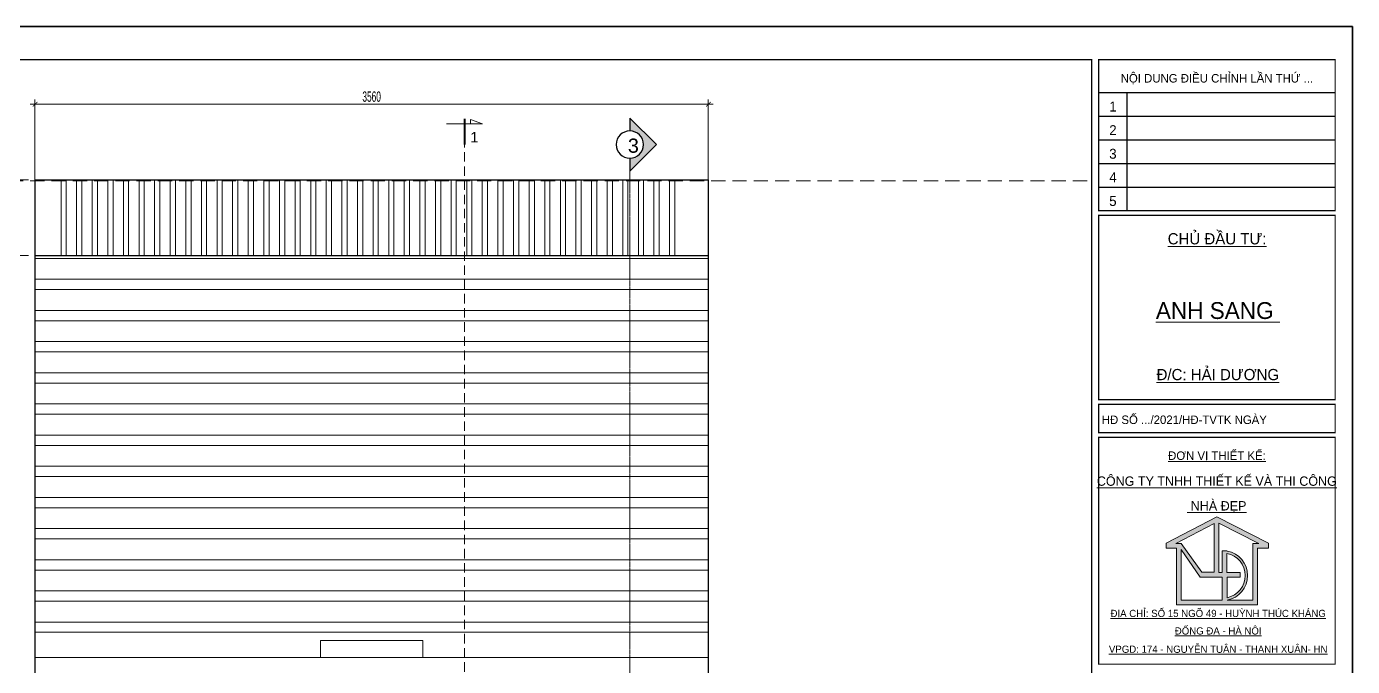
# Model space of a CAD drawing. Header units: millimetres. Extents: x 1336014 to 2939047, y -333549 to -60566.
# Drawn here: x 1480585 to 1487596, y -215503 to -212116 of the extents above; entities that cross this region are included whole.
import ezdxf
from ezdxf.enums import TextEntityAlignment as Align

# ---------------------------------------------------------------- set-up
doc = ezdxf.new("R2010")
doc.units = ezdxf.units.MM
doc.header["$MEASUREMENT"] = 0
for name, pattern in [('$1$HIDDEN', [0.375, 0.25, -0.125]), ('CENTER', [2, 1.25, -0.25, 0.25, -0.25]), ('DASHDOT', [1, 0.5, -0.25, 0, -0.25])]:
    doc.linetypes.add(name, pattern=pattern)
for name, color, linetype, lineweight in [('.A-net Thay', 33, 'Continuous', 20), ('.A-net Truc', 79, 'DASHDOT', 15), ('05.Text', 253, 'Continuous', 18), ('08.Dim', 156, 'Continuous', 15), ('09.Hatch', 250, 'Continuous', 5), ('11.Khung bo', 32, 'Continuous', 50), ('12.Khung', 36, 'Continuous', 25), ('AUDIT_I_160217234026-0', 7, 'Continuous', 5), ('axis', 144, 'CENTER', 0), ('b-hatch', 251, 'Continuous', 0), ('CA.cat 30', 30, 'Continuous', 35), ('CA.thay 145', 145, 'Continuous', 18), ('DIM', 252, 'Continuous', 20), ('thick', 31, 'Continuous', 25)]:
    doc.layers.add(name, color=color, linetype=linetype, lineweight=lineweight)
doc.layers.add('text', color=7, linetype='Continuous')
doc.layers.add('Tpl_Bound', color=1, linetype='Continuous', plot=False)
doc.styles.add('AVANT', font='')
doc.styles.add('cotcao', font='arial.ttf')
doc.styles.add('TT5_Text Dim', font='hoatbif.shx', dxfattribs={"width": 0.6})
doc.styles.add('VnAvantH', font='')
doc.styles.get('AVANT').set_extended_font_data('.VnAvant')
doc.styles.get('VnAvantH').set_extended_font_data('.VnAvantH')
doc.dimstyles.new('TT5_Dim 1-25', dxfattribs={"dimscale": 25, "dimtxt": 2.2, "dimasz": 1, "dimexe": 1, "dimexo": 0, "dimgap": 0.5, "dimtad": 1, "dimdec": 0, "dimzin": 0, "dimdsep": 46, "dimtxsty": 'TT5_Text Dim', "dimblk": 'ARCHTICK', "dimcen": 0, "dimdle": 1, "dimclrd": 256, "dimclre": 256, "dimclrt": 1, "dimadec": 0, "dimazin": 0, "dimtfac": 0.015, "dimtdec": 0, "dimtix": 1, "dimtmove": 2, "dimatfit": 3, "dimldrblk": 'DOT', "dimfxl": 1, "dimtolj": 1, "dimtzin": 0, "dimlwd": -1, "dimlwe": -1, "dimarcsym": 1})

# ---------------------------------------------------------------- blocks, each defined once
blk = doc.blocks.new('100')
at = {"layer": '09.Hatch'}
h = blk.add_hatch(color=3, dxfattribs=at)
h.paths.add_polyline_path([(1897639, -927180), (1897639, -927287), (1897855, -927287), (1897855, -928484), (1898824, -928484), (1899574, -928484), (1899574, -927287), (1899801, -927287), (1899801, -927179), (1898713, -926620)])
h.paths.add_polyline_path([(1898756, -926756), (1899596, -927187), (1899473, -927187), (1899473, -928384), (1898929, -928384, 0.834181), (1898929, -927344), (1898824, -927344), (1898824, -927797), (1898756, -927797)], flags=16)
h.paths.add_polyline_path([(1898656, -927796), (1898393, -927796), (1897956, -927186), (1897843, -927186), (1898656, -926763)], flags=16)
h.paths.add_polyline_path([(1898929, -928333), (1898929, -927898), (1899202, -927898), (1899202, -927797), (1898924, -927797), (1898924, -927395, -0.822042)], flags=16)
h.paths.add_polyline_path([(1898357, -927898), (1898824, -927898), (1898824, -928384), (1897956, -928384), (1897956, -927316)], flags=16)
at = {"layer": '05.Text'}
for p, q in [((1898713, -926620), (1897639, -927180)), ((1898656, -926763), (1897843, -927186)), ((1898656, -926763), (1897843, -927186)), ((1898656, -926763), (1897843, -927186)), ((1898656, -926763), (1898656, -927796)), ((1898656, -926763), (1898656, -927796)), ((1898656, -926763), (1898656, -927796)), ((1899801, -927179), (1898713, -926620)), ((1899801, -927179), (1898713, -926620)), ((1899801, -927179), (1898713, -926620)), ((1899596, -927187), (1898756, -926756)), ((1898756, -926756), (1898756, -927797)), ((1899596, -927187), (1898756, -926756)), ((1898756, -926756), (1898756, -927797)), ((1899596, -927187), (1898756, -926756)), ((1898756, -926756), (1898756, -927797)), ((1897639, -927180), (1897639, -927287)), ((1897639, -927287), (1897855, -927287)), ((1897843, -927186), (1897956, -927186)), ((1897855, -927287), (1897855, -928484)), ((1897956, -927186), (1897956, -927186)), ((1897956, -927186), (1898393, -927796)), ((1897956, -927316), (1897956, -928384)), ((1898357, -927898), (1897956, -927316)), ((1899473, -928384), (1899473, -927187)), ((1899473, -927187), (1899596, -927187)), ((1899473, -928384), (1899473, -927187)), ((1899473, -927187), (1899596, -927187)), ((1899473, -928384), (1899473, -927187)), ((1899473, -927187), (1899596, -927187)), ((1899574, -928484), (1899574, -927287)), ((1899574, -927287), (1899801, -927287)), ((1899801, -927287), (1899801, -927179)), ((1899801, -927287), (1899801, -927179)), ((1899801, -927287), (1899801, -927179)), ((1898824, -927797), (1898824, -927344)), ((1898824, -927797), (1898824, -927344)), ((1898824, -927344), (1898929, -927344)), ((1898924, -927395), (1898924, -927797)), ((1898824, -927898), (1898357, -927898)), ((1898393, -927796), (1898656, -927796)), ((1898756, -927797), (1898824, -927797)), ((1898824, -928384), (1898824, -927898)), ((1898924, -927797), (1899202, -927797)), ((1899202, -927898), (1898929, -927898)), ((1898929, -927898), (1898929, -928333)), ((1899202, -927797), (1899202, -927898)), ((1897956, -928384), (1898824, -928384)), ((1898929, -928384), (1899473, -928384)), ((1897855, -928484), (1898824, -928484)), ((1898824, -928484), (1899574, -928484))]:
    blk.add_line(p, q, dxfattribs=at)
for radius, start, end in [(478, 281.4298, 79.1164), (478, 281.4298, 79.1164), (478, 281.4298, 79.1164), (528, 280.3316, 79.6684)]:
    blk.add_arc((1898834, -927864), radius, start, end, dxfattribs=at)
at = {"layer": '11.Khung bo', "const_width": 26.7}
for points in [[(1860913, -945240), (1860913, -916940), (1896063, -916940), (1896063, -945240)], [(1860913, -945240), (1860913, -916940), (1896063, -916940), (1896063, -945240)], [(1860913, -945240), (1860913, -916940), (1896063, -916940), (1896063, -945240)], [(1896213, -920140), (1896213, -916940), (1901213, -916940), (1901213, -920140)], [(1896213, -920140), (1896213, -916940), (1901213, -916940), (1901213, -920140)], [(1896213, -920140), (1896213, -916940), (1901213, -916940), (1901213, -920140)], [(1896213, -924140), (1901213, -924140), (1901213, -920240), (1896213, -920240)], [(1896213, -924140), (1901213, -924140), (1901213, -920240), (1896213, -920240)], [(1896213, -924140), (1901213, -924140), (1901213, -920240), (1896213, -920240)], [(1896213, -924840), (1901213, -924840), (1901213, -924240), (1896213, -924240)], [(1896213, -924840), (1901213, -924840), (1901213, -924240), (1896213, -924240)], [(1896213, -924840), (1901213, -924840), (1901213, -924240), (1896213, -924240)], [(1896213, -929740), (1901213, -929740), (1901213, -924940), (1896213, -924940)], [(1896213, -929740), (1901213, -929740), (1901213, -924940), (1896213, -924940)], [(1896213, -929740), (1901213, -929740), (1901213, -924940), (1896213, -924940)]]:
    blk.add_lwpolyline(points, close=True, dxfattribs=at)
at = {"layer": '12.Khung'}
for p, q in [((1896213, -917640), (1901213, -917640)), ((1896213, -917640), (1901213, -917640)), ((1896213, -917640), (1901213, -917640)), ((1896813, -920140), (1896813, -917640)), ((1896813, -920140), (1896813, -917640)), ((1896813, -920140), (1896813, -917640)), ((1896213, -918140), (1901213, -918140)), ((1896213, -918140), (1901213, -918140)), ((1896213, -918140), (1901213, -918140)), ((1896213, -918640), (1901213, -918640)), ((1896213, -918640), (1901213, -918640)), ((1896213, -918640), (1901213, -918640)), ((1896213, -919140), (1901213, -919140)), ((1896213, -919140), (1901213, -919140)), ((1896213, -919140), (1901213, -919140)), ((1896213, -919640), (1901213, -919640)), ((1896213, -919640), (1901213, -919640)), ((1896213, -919640), (1901213, -919640))]:
    blk.add_line(p, q, dxfattribs=at)
blk.add_lwpolyline([(1901579, -945940), (1901579, -916240), (1859580, -916240), (1859580, -945940)], close=True, dxfattribs=at)
blk.add_lwpolyline([(1901579, -945940), (1901579, -916240), (1859580, -916240), (1859580, -945940)], close=True, dxfattribs=at)
blk.add_lwpolyline([(1901579, -945940), (1901579, -916240), (1859580, -916240), (1859580, -945940)], close=True, dxfattribs=at)
at = {"layer": '05.Text', "style": 'VnAvantH'}
for s, p in [('Néi dung ®iÒu chØnh lÇn thø ...', (1898713, -917329)), ('H§ sè .../2021/H§-TVTK ngµy ', (1898057, -924540))]:
    blk.add_text(s, height=180, dxfattribs=at).set_placement(p, align=Align.MIDDLE)
at = {"layer": '05.Text'}
for s, height, style, p in [('1', 210, 'AVANT', (1896513, -918040)), ('2', 210, 'AVANT', (1896513, -918540)), ('3', 210, 'AVANT', (1896513, -919040)), ('4', 210, 'AVANT', (1896513, -919540)), ('5', 210, 'AVANT', (1896513, -920040)), ('%%uChñ ®Çu t\xad:', 237.6, 'VnAvantH', (1898716, -920853)), ('%%Uanh sang ', 356.4, 'VnAvantH', (1898732, -922432)), ('%%U®/c: h¶i d\xad¬ng', 237.6, 'VnAvantH', (1898732, -923728)), ('%%U®¬n vÞ thiÕt kÕ:', 180, 'VnAvantH', (1898713, -925416)), ('%%Uc«ng ty tnhh thiÕt kÕ vµ thi c«ng', 198, 'VnAvantH', (1898711, -925964)), ('%%U nhµ ®Ñp', 198, 'VnAvantH', (1898711, -926487)), ('%%U®Þa chØ: sè 15 ngâ 49 - huúnh thóc kh¸ng', 152.46, 'VnAvantH', (1898739, -928742)), ('%%U®èng ®a - hµ néi', 152.46, 'VnAvantH', (1898739, -929113)), ('%%Uvpgd: 174 - nguyÔn tu©n - thanh xu©n- hn', 152.46, 'VnAvantH', (1898739, -929500))]:
    blk.add_text(s, height=height, dxfattribs=dict(at, style=style)).set_placement(p, align=Align.CENTER)
blk = doc.blocks.new('_ARCHTICK')
at = {"const_width": 0.15}
blk.add_lwpolyline([(-0.5, -0.5), (0.5, 0.5)], dxfattribs=at)
blk = doc.blocks.new('*D2441')
at = {"layer": '08.Dim', "ltscale": 200, "transparency": 16777216}
for p, q in [((1480531.7, -213302.1), (1480531.7, -216352.1)), ((1480596.3, -213327.1), (1480506.7, -213327.1)), ((1480596.3, -216327.1), (1480506.7, -216327.1))]:
    blk.add_line(p, q, dxfattribs=at)
at = {"layer": 'Defpoints', "color": 0, "ltscale": 200, "transparency": 16777216}
for p in [(1480596.3, -213327.1, 0), (1480531.7, -216327.1), (1480596.3, -216327.1)]:
    blk.add_point(p, dxfattribs=at)
at = {"layer": '08.Dim', "ltscale": 200, "transparency": 16777216, "xscale": 25, "yscale": 25, "zscale": 25}
for p, rotation in [((1480531.7, -213327.1), 90), ((1480531.7, -216327.1), 270)]:
    blk.add_blockref('_ARCHTICK', p, dxfattribs=dict(at, rotation=rotation))
at = {"layer": '08.Dim', "color": 1, "ltscale": 200, "transparency": 16777216, "insert": (1480491.7, -214827.1), "char_height": 55, "attachment_point": 5, "rotation": 90, "style": 'TT5_Text Dim'}
blk.add_mtext('\\A1;3000', dxfattribs=at)
blk = doc.blocks.new('_DOT')
blk.add_line((-0.5, 0), (-1, 0))
at = {"const_width": 0.5}
blk.add_lwpolyline([(-0.25, 0, 1), (0.25, 0, 1)], format="xyb", close=True, dxfattribs=at)
blk = doc.blocks.new('*D2442')
at = {"layer": '08.Dim', "ltscale": 200, "transparency": 16777216}
for p, q in [((1480531.7, -212902.1), (1480531.7, -213352.1)), ((1480596.3, -212927.1), (1480506.7, -212927.1)), ((1480596.3, -213327.1), (1480506.7, -213327.1))]:
    blk.add_line(p, q, dxfattribs=at)
at = {"layer": 'Defpoints', "color": 0, "ltscale": 200, "transparency": 16777216}
for p in [(1480596.3, -212927.1, 0), (1480531.7, -213327.1), (1480596.3, -213327.1, 0)]:
    blk.add_point(p, dxfattribs=at)
at = {"layer": '08.Dim', "ltscale": 200, "transparency": 16777216, "xscale": 25, "yscale": 25, "zscale": 25}
for p, rotation in [((1480531.7, -212927.1), 90), ((1480531.7, -213327.1), 270)]:
    blk.add_blockref('_ARCHTICK', p, dxfattribs=dict(at, rotation=rotation))
at = {"layer": '08.Dim', "color": 1, "ltscale": 200, "transparency": 16777216, "insert": (1480491.7, -213127.1), "char_height": 55, "attachment_point": 5, "rotation": 90, "style": 'TT5_Text Dim'}
blk.add_mtext('\\A1;400', dxfattribs=at)
blk = doc.blocks.new('styles')
at = {"layer": 'text'}
blk.add_hatch(color=256, dxfattribs=at).paths.add_polyline_path([(0, 28.1), (-28.1, 0), (-14.4, 0, -1), (14.4, 0), (28.1, 0)])
blk.add_lwpolyline([(-14.4, 0), (-28.1, 0), (0, 28.1), (28.1, 0), (14.4, 0)], dxfattribs=at)
blk.add_circle((0, 0), 14.4, dxfattribs=at)
at = {"layer": 'text', "style": 'cotcao'}
blk.add_attdef('A', (-6.9, -7.2), '', height=15, rotation=360, dxfattribs=at)
blk = doc.blocks.new('*D2454')
at = {"layer": '08.Dim', "ltscale": 200, "transparency": 16777216}
for p, q in [((1480604.9, -212527), (1484214.9, -212527)), ((1480629.9, -213127.1), (1480629.9, -212502)), ((1484189.9, -213127.1), (1484189.9, -212502))]:
    blk.add_line(p, q, dxfattribs=at)
at = {"layer": 'Defpoints', "color": 0, "ltscale": 200, "transparency": 16777216}
for p in [(1484189.9, -212527), (1480629.9, -213127.1, 0), (1484189.9, -213127.1, 0)]:
    blk.add_point(p, dxfattribs=at)
at = {"layer": '08.Dim', "ltscale": 200, "transparency": 16777216, "xscale": 25, "yscale": 25, "zscale": 25, "rotation": 180}
blk.add_blockref('_ARCHTICK', (1480629.9, -212527), dxfattribs=at)
at = {"layer": '08.Dim', "ltscale": 200, "transparency": 16777216, "xscale": 25, "yscale": 25, "zscale": 25}
blk.add_blockref('_ARCHTICK', (1484189.9, -212527), dxfattribs=at)
at = {"layer": '08.Dim', "color": 1, "ltscale": 200, "transparency": 16777216, "insert": (1482409.9, -212487), "char_height": 55, "attachment_point": 5, "style": 'TT5_Text Dim'}
blk.add_mtext('\\A1;3560', dxfattribs=at)
blk = doc.blocks.new('vet cat')
at = {"layer": 'CA.cat 30', "const_width": 50}
blk.add_lwpolyline([(-82592, -188552), (-81976, -188552)], dxfattribs=at)
at = {"layer": 'CA.thay 145'}
blk.add_line((-82574, -188411), (-82469, -188411), dxfattribs=at)
blk.add_lwpolyline([(-82469, -188983), (-82469, -188122), (-82574, -188411)], dxfattribs=at)
blk = doc.blocks.new('xgfmjghfhg')
at = {"layer": 'CA.cat 30', "xscale": 0.2222222220152616, "yscale": 0.2222222220152616, "zscale": 0.2222222220152616, "rotation": 180}
blk.add_blockref('vet cat', (-18217, -41900.5), dxfattribs=at)

msp = doc.modelspace()

# ---------------------------------------------------------------- hatches: boundary and pattern name
at = {"layer": 'b-hatch', "ltscale": 11}
h = msp.add_hatch(dxfattribs=at)
h.set_pattern_fill('ANSI32', color=256, scale=220, angle=45, style=0)
h.set_pattern_definition([(90, (1406352.52, -243647.935), (-82.5, 2e-14), []), (90, (1406380.02, -243620.435), (-82.5, 2e-14), [])])
h.paths.add_polyline_path([(1484059.9, -212927.1), (1480759.9, -212927.1), (1480759.9, -213327.1), (1484059.9, -213327.1)])
h = msp.add_hatch(dxfattribs=at)
h.set_pattern_fill('ANSI32', color=256, scale=440, angle=315, style=0)
h.set_pattern_definition([(0, (1406352.52, -243647.93), (7e-14, 165), []), (0, (1406407.52, -243702.93), (7e-14, 165), [])])
h.paths.add_polyline_path([(1484189.9, -213327.1), (1480629.9, -213327.1), (1480629.9, -215321.5), (1484189.9, -215321.5)])
h.paths.add_polyline_path([(1483704.2, -215328), (1483704.2, -215126.6)])

# ---------------------------------------------------------------- linework, layer by layer
at = {"layer": '.A-net Truc', "linetype": '$1$HIDDEN', "ltscale": 300}
msp.add_line((1477455, -212932.1, 0), (1486216.5, -212932.1), dxfattribs=at)
at = {"layer": 'axis'}
msp.add_line((1483774.9, -212812.8, 0), (1483774.9, -216483.3, 0), dxfattribs=at)
at = {"layer": 'b-hatch', "ltscale": 11}
for p, q in [((1483721.7, -215157.9, 0), (1483834.2, -215157.9, 0)), ((1483721.7, -215267.9, 0), (1483834.2, -215267.9, 0))]:
    msp.add_line(p, q, dxfattribs=at)
at = {"layer": 'CA.thay 145', "color": 1, "linetype": '$1$HIDDEN', "ltscale": 200}
msp.add_line((1482901.1, -212630.8), (1482901.1, -216570.7), dxfattribs=at)
at = {"layer": 'DIM', "ltscale": 11}
for p, q in [((1480629.9, -215321.5, 0), (1484189.9, -215321.5, 0)), ((1480629.9, -215456, 0), (1484189.9, -215456, 0))]:
    msp.add_line(p, q, dxfattribs=at)
at = {"layer": 'DIM', "ltscale": 11, "elevation": 0}
msp.add_lwpolyline([(1482140, -215456), (1482679.8, -215456), (1482679.8, -215365.7), (1482140, -215365.7)], close=True, dxfattribs=at)
at = {"layer": 'thick'}
for p, q in [((1480629.9, -212927.1, 0), (1484189.9, -212927.1, 0)), ((1480629.9, -212927.1, 0), (1480629.9, -213327.1, 0)), ((1484189.9, -212927.1, 0), (1484189.9, -213327.1, 0)), ((1480629.9, -213327.1, 0), (1480629.9, -216327.5)), ((1480629.9, -213327.1, 0), (1484189.9, -213327.1, 0)), ((1484189.9, -213327.1, 0), (1484189.9, -216327.5, 0))]:
    msp.add_line(p, q, dxfattribs=at)
at = {"layer": 'Tpl_Bound', "color": 1}
msp.add_lwpolyline([(1477095.7, -219540.4), (1477095.7, -212115.5), (1487595.6, -212115.5), (1487595.6, -219540.4)], close=True, dxfattribs=at)

# ---------------------------------------------------------------- block references
at = {"layer": '.A-net Thay', "rotation": 90.00000000000001}
msp.add_blockref('xgfmjghfhg', (1482901.1, -212740.3), dxfattribs=at)
at = {"layer": '05.Text', "xscale": 0.25, "yscale": 0.25, "zscale": 0.25}
msp.add_blockref('100', (1012200.8, 16944.5), dxfattribs=at)
at = {"layer": 'text'}
ref = msp.add_blockref('styles', (1483774.9, -212740.6, 0), dxfattribs=dict(at, xscale=-5, yscale=5, zscale=5, rotation=270))
ref.add_attrib('A', '3', (1483764.5, -212783.8, 0), dxfattribs={"height": 75, "style": 'cotcao'})

# ---------------------------------------------------------------- texts
at = {"layer": 'AUDIT_I_160217234026-0', "style": 'VnAvantH'}
msp.add_text('1', height=55.6, rotation=360, dxfattribs=at).set_placement((1482932.1, -212729.5))

# ---------------------------------------------------------------- dimensions: what is measured, and where the dimension line sits
at = {"layer": '08.Dim', "ltscale": 200}
dim = msp.add_linear_dim(base=(1484189.9, -212527), p1=(1480629.9, -213127.1, 0), p2=(1484189.9, -213127.1, 0), dimstyle='TT5_Dim 1-25', dxfattribs=at)
dim.commit()
dim.dimension.update_dxf_attribs({"geometry": '*D2454', "text_midpoint": (1482409.9, -212487)})
for base, p1, p2, picture, middle in [((1480531.7, -213327.1), (1480596.3, -212927.1, 0), (1480596.3, -213327.1, 0), '*D2442', (1480491.7, -213127.1)), ((1480531.7, -216327.1), (1480596.3, -213327.1, 0), (1480596.3, -216327.1), '*D2441', (1480491.7, -214827.1))]:
    dim = msp.add_linear_dim(base=base, p1=p1, p2=p2, angle=90, dimstyle='TT5_Dim 1-25', dxfattribs=at)
    dim.commit()
    dim.dimension.update_dxf_attribs({"geometry": picture, "text_midpoint": middle})

doc.saveas('drawing.dxf')
